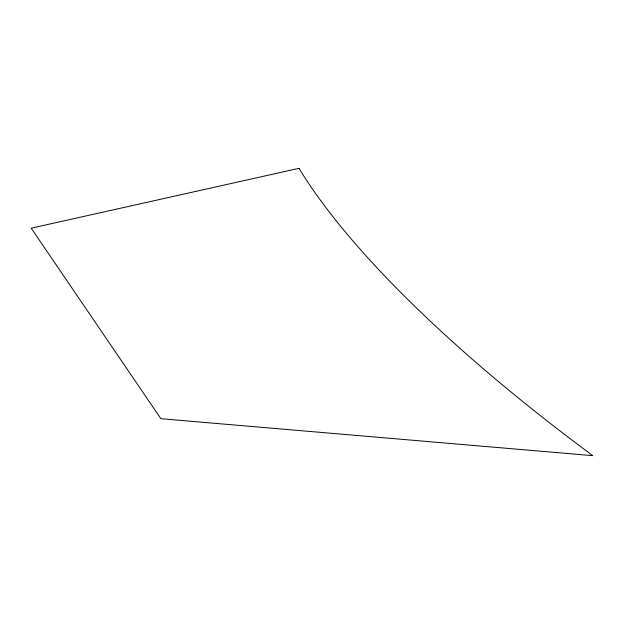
<?xml version="1.0" encoding="UTF-8"?>
<svg xmlns="http://www.w3.org/2000/svg" width="624" height="624" viewBox="0 0 624 624"><rect width="100%" height="100%" fill="white"/><g stroke="black" fill="none" stroke-linecap="round" stroke-linejoin="round"><path stroke-width="0.94" d="M298.997 168.332L31.2 228.181L160.891 418.704L592.8 455.668A698.178 191.872 31.4 0 1 298.997 168.332"/></g></svg>
